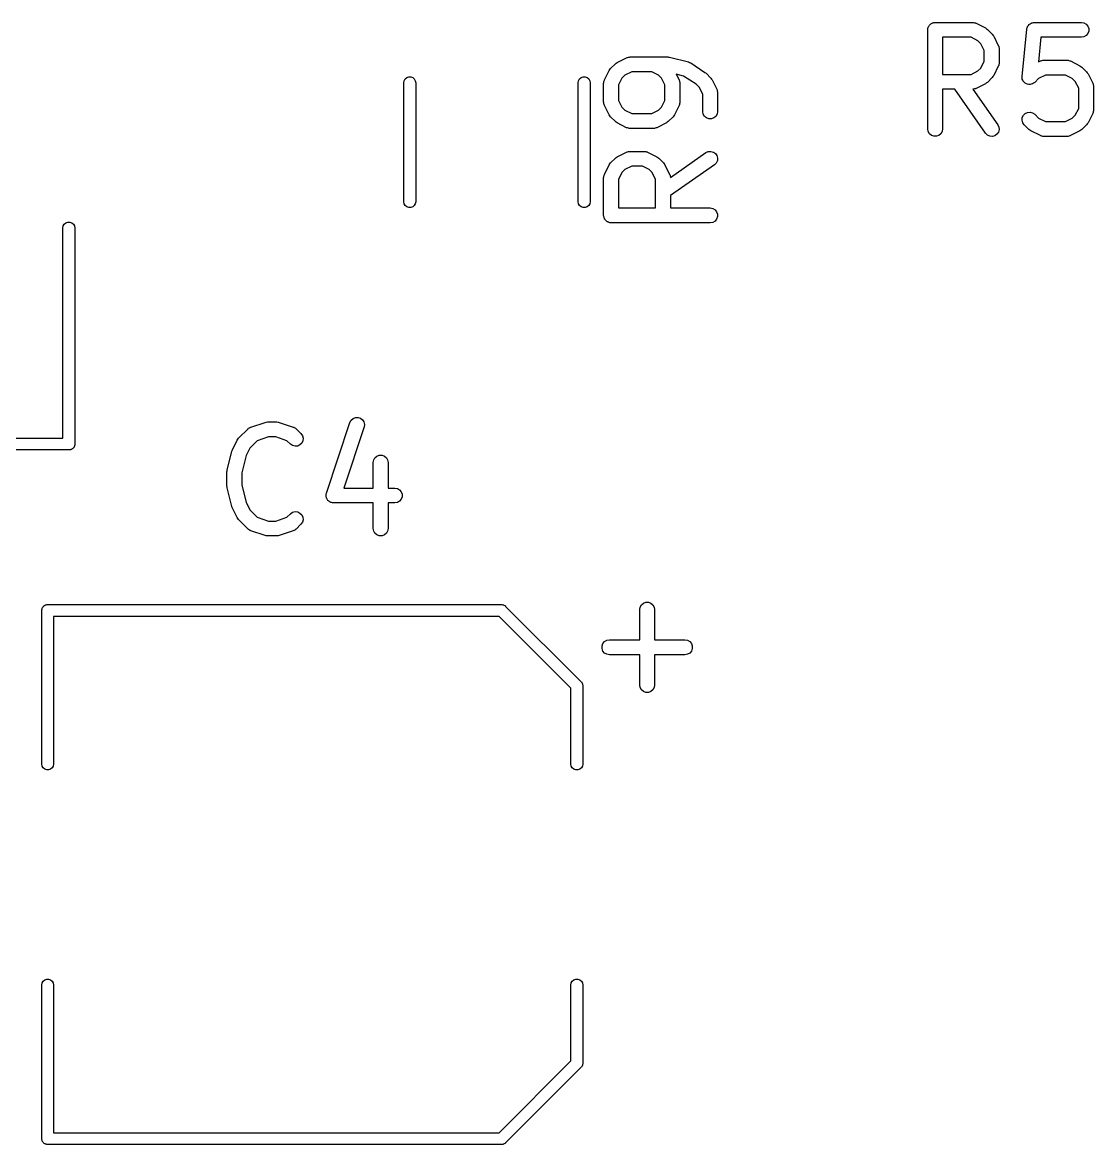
# Model space of a CAD drawing. Extents: x 10 to 287, y -200 to -10.
# Drawn here: x 156.5 to 167.31, y -125.69 to -114.36 of the extents above; entities that cross this region are included whole.
import ezdxf

# ---------------------------------------------------------------- set-up
doc = ezdxf.new("R2010")
doc.units = 0
doc.header["$MEASUREMENT"] = 0
doc.layers.add('BLACK', color=7, linetype='CONTINUOUS')

msp = doc.modelspace()

# ---------------------------------------------------------------- linework, layer by layer
at = {"layer": 'Black'}
for p, q in [((165.659, -114.384), (165.664, -114.379)), ((165.664, -114.379), (165.669, -114.376)), ((165.669, -114.376), (165.674, -114.371)), ((165.674, -114.371), (165.681, -114.369)), ((165.681, -114.369), (165.686, -114.366)), ((165.686, -114.366), (165.693, -114.365)), ((165.693, -114.365), (165.699, -114.363)), ((165.699, -114.363), (165.705, -114.363)), ((165.705, -114.363), (165.712, -114.361)), ((165.712, -114.361), (166.093, -114.361)), ((166.093, -114.361), (166.097, -114.362)), ((166.097, -114.362), (166.101, -114.362)), ((166.101, -114.362), (166.11, -114.364)), ((166.11, -114.364), (166.119, -114.366)), ((166.119, -114.366), (166.122, -114.368)), ((166.122, -114.368), (166.126, -114.369)), ((166.126, -114.369), (166.222, -114.417)), ((166.66, -114.383), (166.662, -114.381)), ((166.662, -114.381), (166.664, -114.379)), ((166.664, -114.379), (166.673, -114.374)), ((166.673, -114.374), (166.681, -114.368)), ((166.681, -114.368), (166.684, -114.367)), ((166.684, -114.367), (166.686, -114.366)), ((166.686, -114.366), (166.696, -114.364)), ((166.696, -114.364), (166.706, -114.362)), ((166.706, -114.362), (166.709, -114.362)), ((166.709, -114.362), (166.712, -114.361)), ((166.712, -114.361), (167.188, -114.361)), ((167.188, -114.361), (167.214, -114.366)), ((167.214, -114.366), (167.236, -114.379)), ((167.236, -114.379), (167.253, -114.399)), ((165.637, -114.436), (165.638, -114.43)), ((165.637, -115.436), (165.637, -114.436)), ((165.638, -114.423), (165.64, -114.417)), ((165.638, -114.43), (165.638, -114.423)), ((165.64, -114.417), (165.641, -114.411)), ((165.641, -114.411), (165.645, -114.405)), ((165.645, -114.405), (165.647, -114.399)), ((165.647, -114.399), (165.651, -114.394)), ((165.651, -114.394), (165.654, -114.388)), ((165.654, -114.388), (165.659, -114.384)), ((166.222, -114.417), (166.231, -114.424)), ((166.231, -114.424), (166.241, -114.431)), ((166.241, -114.431), (166.289, -114.479)), ((166.289, -114.479), (166.296, -114.488)), ((166.296, -114.488), (166.303, -114.498)), ((166.59, -114.905), (166.637, -114.429)), ((166.637, -114.429), (166.638, -114.426)), ((166.638, -114.423), (166.642, -114.414)), ((166.638, -114.426), (166.638, -114.423)), ((166.642, -114.414), (166.644, -114.404)), ((166.644, -114.404), (166.646, -114.402)), ((166.646, -114.402), (166.647, -114.399)), ((166.647, -114.399), (166.654, -114.391)), ((166.654, -114.391), (166.66, -114.383)), ((167.236, -114.494), (167.214, -114.507)), ((167.253, -114.474), (167.236, -114.494)), ((167.253, -114.399), (167.262, -114.423)), ((167.262, -114.449), (167.253, -114.474)), ((167.262, -114.423), (167.262, -114.449)), ((165.787, -114.511), (165.787, -114.885)), ((166.075, -114.511), (165.787, -114.511)), ((166.144, -114.546), (166.075, -114.511)), ((166.174, -114.576), (166.144, -114.546)), ((166.208, -114.645), (166.174, -114.576)), ((166.303, -114.498), (166.35, -114.593)), ((166.35, -114.593), (166.352, -114.597)), ((166.352, -114.597), (166.354, -114.601)), ((166.354, -114.601), (166.355, -114.61)), ((166.78, -114.511), (166.755, -114.76)), ((167.188, -114.511), (166.78, -114.511)), ((167.214, -114.507), (167.188, -114.511)), ((162.504, -114.765), (162.599, -114.717)), ((162.599, -114.717), (162.603, -114.716)), ((162.603, -114.716), (162.607, -114.714)), ((162.607, -114.714), (162.616, -114.712)), ((162.616, -114.712), (162.624, -114.71)), ((162.624, -114.71), (162.629, -114.71)), ((162.629, -114.71), (162.633, -114.709)), ((162.633, -114.709), (163.014, -114.709)), ((163.014, -114.709), (163.023, -114.711)), ((163.023, -114.711), (163.032, -114.712)), ((163.032, -114.712), (163.222, -114.759)), ((166.208, -114.752), (166.208, -114.645)), ((166.355, -114.61), (166.358, -114.618)), ((166.358, -114.618), (166.358, -114.623)), ((166.358, -114.623), (166.358, -114.627)), ((166.358, -114.627), (166.358, -114.77)), ((162.43, -114.836), (162.437, -114.826)), ((162.437, -114.826), (162.485, -114.779)), ((162.485, -114.779), (162.494, -114.772)), ((162.494, -114.772), (162.504, -114.765)), ((163.222, -114.759), (163.234, -114.764)), ((163.234, -114.764), (163.246, -114.769)), ((163.246, -114.769), (163.389, -114.865)), ((166.144, -114.851), (166.174, -114.821)), ((166.174, -114.821), (166.208, -114.752)), ((166.35, -114.803), (166.303, -114.898)), ((166.352, -114.799), (166.35, -114.803)), ((166.354, -114.795), (166.352, -114.799)), ((166.355, -114.787), (166.354, -114.795)), ((166.358, -114.778), (166.355, -114.787)), ((166.358, -114.77), (166.358, -114.774)), ((166.358, -114.774), (166.358, -114.778)), ((166.755, -114.76), (166.774, -114.75)), ((166.774, -114.75), (166.778, -114.749)), ((166.778, -114.749), (166.781, -114.747)), ((166.781, -114.747), (166.79, -114.745)), ((166.79, -114.745), (166.799, -114.743)), ((166.799, -114.743), (166.803, -114.743)), ((166.803, -114.743), (166.807, -114.742)), ((166.807, -114.742), (167.045, -114.742)), ((167.045, -114.742), (167.049, -114.743)), ((167.049, -114.743), (167.054, -114.743)), ((167.054, -114.743), (167.062, -114.745)), ((167.062, -114.745), (167.071, -114.747)), ((167.071, -114.747), (167.075, -114.749)), ((167.075, -114.749), (167.079, -114.75)), ((167.079, -114.75), (167.174, -114.798)), ((167.174, -114.798), (167.184, -114.805)), ((167.184, -114.805), (167.194, -114.812)), ((167.194, -114.812), (167.241, -114.86)), ((160.354, -114.949), (160.364, -114.931)), ((160.364, -114.931), (160.38, -114.918)), ((160.38, -114.918), (160.4, -114.911)), ((160.4, -114.911), (160.42, -114.911)), ((160.42, -114.911), (160.44, -114.918)), ((160.44, -114.918), (160.456, -114.931)), ((160.456, -114.931), (160.466, -114.949)), ((162.114, -114.949), (162.124, -114.931)), ((162.124, -114.931), (162.14, -114.918)), ((162.14, -114.918), (162.16, -114.911)), ((162.16, -114.911), (162.18, -114.911)), ((162.18, -114.911), (162.2, -114.918)), ((162.2, -114.918), (162.216, -114.931)), ((162.216, -114.931), (162.226, -114.949)), ((162.372, -114.949), (162.374, -114.945)), ((162.374, -114.945), (162.375, -114.941)), ((162.375, -114.941), (162.423, -114.846)), ((162.423, -114.846), (162.43, -114.836)), ((162.552, -114.924), (162.517, -114.992)), ((162.582, -114.894), (162.552, -114.924)), ((162.651, -114.859), (162.582, -114.894)), ((162.853, -114.859), (162.651, -114.859)), ((162.922, -114.894), (162.853, -114.859)), ((162.952, -114.924), (162.922, -114.894)), ((162.986, -114.992), (162.952, -114.924)), ((163.173, -114.902), (163.099, -114.883)), ((163.099, -114.883), (163.129, -114.941)), ((163.129, -114.941), (163.13, -114.945)), ((163.13, -114.945), (163.132, -114.949)), ((163.299, -114.985), (163.173, -114.902)), ((163.389, -114.865), (163.394, -114.87)), ((163.394, -114.87), (163.4, -114.874)), ((163.4, -114.874), (163.448, -114.922)), ((163.448, -114.922), (163.455, -114.932)), ((163.455, -114.932), (163.462, -114.941)), ((163.462, -114.941), (163.509, -115.036)), ((165.787, -114.885), (166.075, -114.885)), ((166.075, -114.885), (166.144, -114.851)), ((166.289, -114.918), (166.241, -114.966)), ((166.296, -114.908), (166.289, -114.918)), ((166.303, -114.898), (166.296, -114.908)), ((166.59, -114.906), (166.59, -114.905)), ((166.591, -114.919), (166.59, -114.906)), ((166.59, -114.906), (166.59, -114.906)), ((166.592, -114.931), (166.591, -114.919)), ((166.592, -114.932), (166.592, -114.931)), ((166.597, -114.943), (166.592, -114.932)), ((166.592, -114.932), (166.592, -114.932)), ((166.602, -114.955), (166.597, -114.943)), ((166.756, -114.927), (166.717, -114.966)), ((166.825, -114.892), (166.756, -114.927)), ((167.028, -114.892), (166.825, -114.892)), ((167.096, -114.927), (167.028, -114.892)), ((167.126, -114.957), (167.096, -114.927)), ((167.241, -114.86), (167.248, -114.869)), ((167.248, -114.869), (167.255, -114.879)), ((167.255, -114.879), (167.303, -114.974)), ((160.35, -114.97), (160.354, -114.949)), ((160.35, -116.17), (160.35, -114.97)), ((160.466, -114.949), (160.47, -114.97)), ((160.47, -114.97), (160.47, -116.17)), ((162.11, -114.97), (162.114, -114.949)), ((162.11, -116.17), (162.11, -114.97)), ((162.226, -114.949), (162.23, -114.97)), ((162.23, -114.97), (162.23, -116.17)), ((162.367, -114.975), (162.368, -114.971)), ((162.367, -115.165), (162.367, -114.975)), ((162.368, -114.966), (162.37, -114.958)), ((162.368, -114.971), (162.368, -114.966)), ((162.37, -114.958), (162.372, -114.949)), ((162.517, -114.992), (162.517, -115.148)), ((162.986, -115.148), (162.986, -114.992)), ((163.132, -114.949), (163.133, -114.958)), ((163.133, -114.958), (163.136, -114.966)), ((163.136, -114.966), (163.136, -114.971)), ((163.136, -114.971), (163.136, -114.975)), ((163.136, -114.975), (163.136, -115.165)), ((163.333, -115.019), (163.299, -114.985)), ((163.367, -115.088), (163.333, -115.019)), ((163.509, -115.036), (163.511, -115.041)), ((163.511, -115.041), (163.513, -115.044)), ((163.513, -115.044), (163.514, -115.053)), ((163.514, -115.053), (163.517, -115.061)), ((163.517, -115.061), (163.517, -115.066)), ((165.911, -115.035), (165.787, -115.035)), ((165.787, -115.035), (165.787, -115.436)), ((166.222, -115.479), (165.911, -115.035)), ((166.097, -115.034), (166.094, -115.035)), ((166.094, -115.035), (166.345, -115.393)), ((166.101, -115.035), (166.097, -115.034)), ((166.11, -115.032), (166.101, -115.035)), ((166.119, -115.031), (166.11, -115.032)), ((166.122, -115.029), (166.119, -115.031)), ((166.126, -115.027), (166.122, -115.029)), ((166.222, -114.98), (166.126, -115.027)), ((166.231, -114.972), (166.222, -114.98)), ((166.241, -114.966), (166.231, -114.972)), ((166.603, -114.955), (166.602, -114.955)), ((166.603, -114.956), (166.603, -114.955)), ((166.612, -114.964), (166.603, -114.956)), ((166.621, -114.973), (166.612, -114.964)), ((166.621, -114.974), (166.621, -114.973)), ((166.633, -114.979), (166.621, -114.974)), ((166.621, -114.974), (166.621, -114.974)), ((166.644, -114.985), (166.633, -114.979)), ((166.645, -114.985), (166.644, -114.985)), ((166.644, -114.985), (166.644, -114.985)), ((166.657, -114.986), (166.645, -114.985)), ((166.67, -114.987), (166.657, -114.986)), ((166.671, -114.987), (166.67, -114.987)), ((166.67, -114.987), (166.67, -114.987)), ((166.683, -114.984), (166.671, -114.987)), ((166.695, -114.981), (166.683, -114.984)), ((166.696, -114.981), (166.695, -114.981)), ((166.706, -114.973), (166.696, -114.981)), ((166.696, -114.981), (166.696, -114.981)), ((166.717, -114.966), (166.706, -114.973)), ((166.717, -114.966), (166.717, -114.966)), ((166.717, -114.966), (166.717, -114.966)), ((167.161, -115.026), (167.126, -114.957)), ((167.161, -115.228), (167.161, -115.026)), ((167.303, -114.974), (167.304, -114.978)), ((167.304, -114.978), (167.306, -114.982)), ((167.306, -114.982), (167.308, -114.991)), ((167.308, -114.991), (167.31, -114.999)), ((167.31, -114.999), (167.31, -115.004)), ((167.31, -115.004), (167.311, -115.008)), ((167.311, -115.008), (167.311, -115.246)), ((162.368, -115.169), (162.367, -115.165)), ((162.368, -115.174), (162.368, -115.169)), ((162.37, -115.182), (162.368, -115.174)), ((162.517, -115.148), (162.552, -115.216)), ((162.952, -115.216), (162.986, -115.148)), ((163.136, -115.174), (163.133, -115.182)), ((163.136, -115.165), (163.136, -115.169)), ((163.136, -115.169), (163.136, -115.174)), ((163.367, -115.26), (163.367, -115.088)), ((163.517, -115.066), (163.517, -115.07)), ((163.517, -115.07), (163.517, -115.26)), ((162.372, -115.191), (162.37, -115.182)), ((162.374, -115.195), (162.372, -115.191)), ((162.375, -115.199), (162.374, -115.195)), ((162.423, -115.294), (162.375, -115.199)), ((162.552, -115.216), (162.582, -115.246)), ((162.582, -115.246), (162.651, -115.281)), ((162.651, -115.281), (162.853, -115.281)), ((162.853, -115.281), (162.922, -115.246)), ((162.922, -115.246), (162.952, -115.216)), ((163.129, -115.199), (163.081, -115.294)), ((163.13, -115.195), (163.129, -115.199)), ((163.132, -115.191), (163.13, -115.195)), ((163.133, -115.182), (163.132, -115.191)), ((163.372, -115.286), (163.367, -115.26)), ((163.385, -115.309), (163.372, -115.286)), ((163.513, -115.286), (163.5, -115.309)), ((163.517, -115.26), (163.513, -115.286)), ((166.603, -115.298), (166.621, -115.28)), ((166.621, -115.28), (166.645, -115.269)), ((166.645, -115.269), (166.671, -115.266)), ((166.671, -115.266), (166.696, -115.273)), ((166.696, -115.273), (166.717, -115.288)), ((166.717, -115.288), (166.756, -115.327)), ((167.126, -115.297), (167.161, -115.228)), ((167.303, -115.279), (167.255, -115.375)), ((167.304, -115.275), (167.303, -115.279)), ((167.306, -115.272), (167.304, -115.275)), ((167.308, -115.263), (167.306, -115.272)), ((167.31, -115.254), (167.308, -115.263)), ((167.311, -115.246), (167.31, -115.25)), ((167.31, -115.25), (167.31, -115.254)), ((162.43, -115.304), (162.423, -115.294)), ((162.437, -115.314), (162.43, -115.304)), ((162.485, -115.361), (162.437, -115.314)), ((162.494, -115.368), (162.485, -115.361)), ((162.504, -115.375), (162.494, -115.368)), ((162.599, -115.423), (162.504, -115.375)), ((163, -115.375), (162.904, -115.423)), ((163.009, -115.368), (163, -115.375)), ((163.019, -115.361), (163.009, -115.368)), ((163.067, -115.314), (163.019, -115.361)), ((163.074, -115.304), (163.067, -115.314)), ((163.081, -115.294), (163.074, -115.304)), ((163.405, -115.325), (163.385, -115.309)), ((163.429, -115.334), (163.405, -115.325)), ((163.455, -115.334), (163.429, -115.334)), ((163.48, -115.325), (163.455, -115.334)), ((163.5, -115.309), (163.48, -115.325)), ((166.345, -115.393), (166.356, -115.417)), ((166.59, -115.348), (166.592, -115.322)), ((166.596, -115.373), (166.59, -115.348)), ((166.592, -115.322), (166.603, -115.298)), ((166.611, -115.394), (166.596, -115.373)), ((166.659, -115.442), (166.611, -115.394)), ((166.756, -115.327), (166.825, -115.361)), ((166.825, -115.361), (167.028, -115.361)), ((167.028, -115.361), (167.096, -115.327)), ((167.096, -115.327), (167.126, -115.297)), ((167.241, -115.394), (167.194, -115.442)), ((167.248, -115.384), (167.241, -115.394)), ((167.255, -115.375), (167.248, -115.384)), ((162.603, -115.424), (162.599, -115.423)), ((162.607, -115.426), (162.603, -115.424)), ((162.616, -115.428), (162.607, -115.426)), ((162.624, -115.43), (162.616, -115.428)), ((162.629, -115.43), (162.624, -115.43)), ((162.633, -115.431), (162.629, -115.43)), ((162.871, -115.431), (162.633, -115.431)), ((162.875, -115.43), (162.871, -115.431)), ((162.88, -115.43), (162.875, -115.43)), ((162.888, -115.428), (162.88, -115.43)), ((162.897, -115.426), (162.888, -115.428)), ((162.9, -115.424), (162.897, -115.426)), ((162.904, -115.423), (162.9, -115.424)), ((165.641, -115.462), (165.637, -115.436)), ((165.654, -115.485), (165.641, -115.462)), ((165.674, -115.501), (165.654, -115.485)), ((165.699, -115.51), (165.674, -115.501)), ((165.725, -115.51), (165.699, -115.51)), ((165.749, -115.501), (165.725, -115.51)), ((165.769, -115.485), (165.749, -115.501)), ((165.782, -115.462), (165.769, -115.485)), ((165.787, -115.436), (165.782, -115.462)), ((166.24, -115.498), (166.222, -115.479)), ((166.264, -115.509), (166.24, -115.498)), ((166.29, -115.511), (166.264, -115.509)), ((166.315, -115.504), (166.29, -115.511)), ((166.336, -115.489), (166.315, -115.504)), ((166.351, -115.468), (166.336, -115.489)), ((166.358, -115.443), (166.351, -115.468)), ((166.356, -115.417), (166.358, -115.443)), ((166.669, -115.449), (166.659, -115.442)), ((166.678, -115.456), (166.669, -115.449)), ((166.774, -115.503), (166.678, -115.456)), ((166.778, -115.505), (166.774, -115.503)), ((166.781, -115.507), (166.778, -115.505)), ((166.79, -115.508), (166.781, -115.507)), ((166.799, -115.511), (166.79, -115.508)), ((166.803, -115.511), (166.799, -115.511)), ((166.807, -115.511), (166.803, -115.511)), ((167.045, -115.511), (166.807, -115.511)), ((167.049, -115.511), (167.045, -115.511)), ((167.054, -115.511), (167.049, -115.511)), ((167.062, -115.508), (167.054, -115.511)), ((167.071, -115.507), (167.062, -115.508)), ((167.075, -115.505), (167.071, -115.507)), ((167.079, -115.503), (167.075, -115.505)), ((167.174, -115.456), (167.079, -115.503)), ((167.184, -115.449), (167.174, -115.456)), ((167.194, -115.442), (167.184, -115.449)), ((162.437, -115.779), (162.485, -115.731)), ((162.485, -115.731), (162.494, -115.724)), ((162.494, -115.724), (162.504, -115.717)), ((162.504, -115.717), (162.599, -115.67)), ((162.599, -115.67), (162.603, -115.668)), ((162.603, -115.668), (162.607, -115.666)), ((162.607, -115.666), (162.616, -115.665)), ((162.616, -115.665), (162.624, -115.662)), ((162.624, -115.662), (162.629, -115.662)), ((162.629, -115.662), (162.633, -115.662)), ((162.633, -115.662), (162.776, -115.662)), ((162.776, -115.662), (162.78, -115.662)), ((162.78, -115.662), (162.784, -115.662)), ((162.784, -115.662), (162.793, -115.665)), ((162.793, -115.665), (162.801, -115.666)), ((162.801, -115.666), (162.805, -115.668)), ((162.805, -115.668), (162.809, -115.67)), ((162.809, -115.67), (162.904, -115.717)), ((162.904, -115.717), (162.914, -115.724)), ((162.914, -115.724), (162.924, -115.731)), ((162.924, -115.731), (162.972, -115.779)), ((163.041, -115.926), (163.399, -115.675)), ((163.399, -115.675), (163.423, -115.664)), ((163.423, -115.664), (163.449, -115.662)), ((163.449, -115.662), (163.474, -115.669)), ((163.474, -115.669), (163.495, -115.684)), ((163.495, -115.684), (163.51, -115.705)), ((163.51, -115.705), (163.517, -115.73)), ((163.517, -115.73), (163.515, -115.756)), ((162.375, -115.894), (162.423, -115.798)), ((162.423, -115.798), (162.43, -115.789)), ((162.43, -115.789), (162.437, -115.779)), ((162.582, -115.846), (162.552, -115.876)), ((162.651, -115.812), (162.582, -115.846)), ((162.758, -115.812), (162.651, -115.812)), ((162.827, -115.846), (162.758, -115.812)), ((162.857, -115.876), (162.827, -115.846)), ((162.972, -115.779), (162.978, -115.789)), ((162.978, -115.789), (162.986, -115.798)), ((162.986, -115.798), (163.033, -115.894)), ((163.485, -115.798), (163.041, -116.109)), ((163.504, -115.78), (163.485, -115.798)), ((163.515, -115.756), (163.504, -115.78)), ((162.367, -115.927), (162.368, -115.923)), ((162.367, -116.308), (162.367, -115.927)), ((162.368, -115.919), (162.37, -115.91)), ((162.368, -115.923), (162.368, -115.919)), ((162.37, -115.91), (162.372, -115.901)), ((162.372, -115.901), (162.374, -115.898)), ((162.374, -115.898), (162.375, -115.894)), ((162.552, -115.876), (162.517, -115.945)), ((162.517, -115.945), (162.517, -116.233)), ((162.891, -115.945), (162.857, -115.876)), ((162.891, -116.233), (162.891, -115.945)), ((163.033, -115.894), (163.035, -115.898)), ((163.035, -115.898), (163.037, -115.901)), ((163.037, -115.901), (163.038, -115.91)), ((163.038, -115.91), (163.041, -115.919)), ((163.041, -115.919), (163.04, -115.923)), ((163.04, -115.923), (163.041, -115.926)), ((160.354, -116.191), (160.35, -116.17)), ((160.364, -116.209), (160.354, -116.191)), ((160.466, -116.191), (160.456, -116.209)), ((160.47, -116.17), (160.466, -116.191)), ((162.114, -116.191), (162.11, -116.17)), ((162.124, -116.209), (162.114, -116.191)), ((162.226, -116.191), (162.216, -116.209)), ((162.23, -116.17), (162.226, -116.191)), ((163.041, -116.109), (163.041, -116.233)), ((160.38, -116.222), (160.364, -116.209)), ((160.4, -116.229), (160.38, -116.222)), ((160.42, -116.229), (160.4, -116.229)), ((160.44, -116.222), (160.42, -116.229)), ((160.456, -116.209), (160.44, -116.222)), ((162.14, -116.222), (162.124, -116.209)), ((162.16, -116.229), (162.14, -116.222)), ((162.18, -116.229), (162.16, -116.229)), ((162.2, -116.222), (162.18, -116.229)), ((162.216, -116.209), (162.2, -116.222)), ((162.517, -116.233), (162.891, -116.233)), ((163.041, -116.233), (163.442, -116.233)), ((163.442, -116.233), (163.468, -116.238)), ((163.468, -116.238), (163.491, -116.251)), ((163.491, -116.251), (163.507, -116.271)), ((163.507, -116.271), (163.516, -116.295)), ((163.516, -116.295), (163.516, -116.321)), ((156.91, -116.436), (156.914, -116.415)), ((156.914, -116.415), (156.924, -116.397)), ((156.924, -116.397), (156.94, -116.384)), ((156.94, -116.384), (156.96, -116.377)), ((156.96, -116.377), (156.98, -116.377)), ((156.98, -116.377), (157, -116.384)), ((157, -116.384), (157.016, -116.397)), ((157.016, -116.397), (157.026, -116.415)), ((157.026, -116.415), (157.03, -116.436)), ((162.369, -116.315), (162.367, -116.308)), ((162.369, -116.321), (162.369, -116.315)), ((162.371, -116.327), (162.369, -116.321)), ((162.372, -116.334), (162.371, -116.327)), ((162.375, -116.339), (162.372, -116.334)), ((162.377, -116.346), (162.375, -116.339)), ((162.382, -116.351), (162.377, -116.346)), ((162.385, -116.356), (162.382, -116.351)), ((162.39, -116.361), (162.385, -116.356)), ((162.394, -116.366), (162.39, -116.361)), ((162.4, -116.369), (162.394, -116.366)), ((162.405, -116.373), (162.4, -116.369)), ((162.411, -116.375), (162.405, -116.373)), ((162.417, -116.379), (162.411, -116.375)), ((162.423, -116.38), (162.417, -116.379)), ((162.429, -116.382), (162.423, -116.38)), ((162.436, -116.382), (162.429, -116.382)), ((162.442, -116.383), (162.436, -116.382)), ((163.442, -116.383), (162.442, -116.383)), ((163.468, -116.379), (163.442, -116.383)), ((163.491, -116.366), (163.468, -116.379)), ((163.507, -116.346), (163.491, -116.366)), ((163.516, -116.321), (163.507, -116.346)), ((156.91, -118.556), (156.91, -116.436)), ((157.03, -116.436), (157.03, -118.616)), ((158.781, -118.46), (158.784, -118.457)), ((158.784, -118.457), (158.792, -118.453)), ((158.792, -118.453), (158.799, -118.448)), ((158.799, -118.448), (158.803, -118.447)), ((158.803, -118.447), (158.807, -118.445)), ((158.807, -118.445), (158.95, -118.397)), ((158.95, -118.397), (158.962, -118.395)), ((158.962, -118.395), (158.974, -118.393)), ((158.974, -118.393), (159.069, -118.393)), ((159.069, -118.393), (159.081, -118.395)), ((159.081, -118.395), (159.093, -118.397)), ((159.093, -118.397), (159.235, -118.445)), ((159.235, -118.445), (159.239, -118.447)), ((159.239, -118.447), (159.243, -118.448)), ((159.243, -118.448), (159.251, -118.453)), ((159.251, -118.453), (159.258, -118.457)), ((159.258, -118.457), (159.261, -118.46)), ((159.569, -119.111), (159.807, -118.397)), ((159.95, -118.444), (159.744, -119.06)), ((159.807, -118.397), (159.82, -118.374)), ((159.82, -118.374), (159.839, -118.357)), ((159.839, -118.357), (159.863, -118.347)), ((159.863, -118.347), (159.889, -118.347)), ((159.889, -118.347), (159.914, -118.355)), ((159.914, -118.355), (159.934, -118.371)), ((159.934, -118.371), (159.948, -118.393)), ((159.948, -118.393), (159.953, -118.419)), ((159.953, -118.419), (159.95, -118.444)), ((151.155, -118.556), (156.91, -118.556)), ((158.668, -118.578), (158.676, -118.568)), ((158.676, -118.568), (158.682, -118.558)), ((158.682, -118.558), (158.778, -118.463)), ((158.778, -118.463), (158.781, -118.46)), ((158.986, -118.543), (158.871, -118.582)), ((159.057, -118.543), (158.986, -118.543)), ((159.171, -118.582), (159.057, -118.543)), ((159.261, -118.46), (159.265, -118.463)), ((159.265, -118.463), (159.312, -118.511)), ((159.312, -118.511), (159.327, -118.532)), ((159.327, -118.532), (159.334, -118.557)), ((159.334, -118.557), (159.332, -118.583)), ((156.97, -118.676), (151.13, -118.676)), ((156.975, -118.675), (156.97, -118.676)), ((156.98, -118.675), (156.975, -118.675)), ((156.985, -118.673), (156.98, -118.675)), ((156.991, -118.672), (156.985, -118.673)), ((156.995, -118.67), (156.991, -118.672)), ((157, -118.668), (156.995, -118.67)), ((157.004, -118.665), (157, -118.668)), ((157.009, -118.662), (157.004, -118.665)), ((157.012, -118.658), (157.009, -118.662)), ((157.016, -118.655), (157.012, -118.658)), ((157.019, -118.65), (157.016, -118.655)), ((157.022, -118.646), (157.019, -118.65)), ((157.024, -118.641), (157.022, -118.646)), ((157.026, -118.637), (157.024, -118.641)), ((157.027, -118.631), (157.026, -118.637)), ((157.029, -118.626), (157.027, -118.631)), ((157.03, -118.616), (157.029, -118.621)), ((157.029, -118.621), (157.029, -118.626)), ((158.615, -118.688), (158.618, -118.681)), ((158.618, -118.681), (158.621, -118.673)), ((158.621, -118.673), (158.668, -118.578)), ((158.797, -118.656), (158.759, -118.733)), ((158.871, -118.582), (158.797, -118.656)), ((159.206, -118.617), (159.171, -118.582)), ((159.228, -118.632), (159.206, -118.617)), ((159.253, -118.638), (159.228, -118.632)), ((159.279, -118.636), (159.253, -118.638)), ((159.302, -118.625), (159.279, -118.636)), ((159.321, -118.607), (159.302, -118.625)), ((159.332, -118.583), (159.321, -118.607)), ((158.568, -118.879), (158.615, -118.688)), ((158.759, -118.733), (158.715, -118.906)), ((160.041, -118.802), (160.046, -118.776)), ((160.046, -118.776), (160.059, -118.754)), ((160.059, -118.754), (160.079, -118.737)), ((160.079, -118.737), (160.103, -118.728)), ((160.103, -118.728), (160.13, -118.728)), ((160.13, -118.728), (160.154, -118.737)), ((160.154, -118.737), (160.174, -118.754)), ((160.174, -118.754), (160.187, -118.776)), ((160.187, -118.776), (160.191, -118.802)), ((158.565, -118.897), (158.567, -118.888)), ((158.565, -119.04), (158.565, -118.897)), ((158.567, -118.888), (158.568, -118.879)), ((158.715, -118.906), (158.715, -119.031)), ((160.041, -119.06), (160.041, -118.802)), ((160.191, -118.802), (160.191, -119.06)), ((158.567, -119.049), (158.565, -119.04)), ((158.568, -119.058), (158.567, -119.049)), ((158.615, -119.248), (158.568, -119.058)), ((158.715, -119.031), (158.759, -119.204)), ((159.565, -119.137), (159.566, -119.13)), ((159.566, -119.143), (159.565, -119.137)), ((159.566, -119.122), (159.568, -119.117)), ((159.566, -119.13), (159.566, -119.122)), ((159.568, -119.117), (159.569, -119.111)), ((159.744, -119.06), (160.041, -119.06)), ((160.191, -119.06), (160.259, -119.06)), ((160.259, -119.06), (160.285, -119.065)), ((160.285, -119.065), (160.308, -119.078)), ((160.308, -119.078), (160.324, -119.098)), ((160.324, -119.098), (160.333, -119.122)), ((160.333, -119.122), (160.333, -119.148)), ((158.618, -119.256), (158.615, -119.248)), ((158.759, -119.204), (158.797, -119.281)), ((159.566, -119.148), (159.566, -119.143)), ((159.569, -119.155), (159.566, -119.148)), ((159.571, -119.163), (159.569, -119.155)), ((159.573, -119.167), (159.571, -119.163)), ((159.575, -119.173), (159.573, -119.167)), ((159.58, -119.178), (159.575, -119.173)), ((159.584, -119.185), (159.58, -119.178)), ((159.589, -119.188), (159.584, -119.185)), ((159.592, -119.193), (159.589, -119.188)), ((159.599, -119.196), (159.592, -119.193)), ((159.605, -119.201), (159.599, -119.196)), ((159.61, -119.203), (159.605, -119.201)), ((159.615, -119.206), (159.61, -119.203)), ((159.622, -119.207), (159.615, -119.206)), ((159.629, -119.209), (159.622, -119.207)), ((159.635, -119.209), (159.629, -119.209)), ((159.64, -119.21), (159.635, -119.209)), ((160.041, -119.21), (159.64, -119.21)), ((160.041, -119.468), (160.041, -119.21)), ((160.259, -119.21), (160.191, -119.21)), ((160.191, -119.21), (160.191, -119.468)), ((160.285, -119.206), (160.259, -119.21)), ((160.308, -119.193), (160.285, -119.206)), ((160.324, -119.173), (160.308, -119.193)), ((160.333, -119.148), (160.324, -119.173)), ((158.621, -119.264), (158.618, -119.256)), ((158.668, -119.359), (158.621, -119.264)), ((158.676, -119.369), (158.668, -119.359)), ((158.797, -119.281), (158.871, -119.355)), ((158.871, -119.355), (158.986, -119.393)), ((159.057, -119.393), (159.171, -119.355)), ((159.171, -119.355), (159.206, -119.32)), ((159.206, -119.32), (159.228, -119.305)), ((159.228, -119.305), (159.253, -119.298)), ((159.253, -119.298), (159.279, -119.301)), ((159.279, -119.301), (159.302, -119.312)), ((159.302, -119.312), (159.321, -119.33)), ((159.321, -119.33), (159.332, -119.354)), ((159.332, -119.354), (159.334, -119.38)), ((158.682, -119.379), (158.676, -119.369)), ((158.778, -119.474), (158.682, -119.379)), ((158.781, -119.476), (158.778, -119.474)), ((158.784, -119.48), (158.781, -119.476)), ((158.986, -119.393), (159.057, -119.393)), ((159.261, -119.476), (159.258, -119.48)), ((159.265, -119.474), (159.261, -119.476)), ((159.312, -119.426), (159.265, -119.474)), ((159.327, -119.405), (159.312, -119.426)), ((159.334, -119.38), (159.327, -119.405)), ((160.046, -119.494), (160.041, -119.468)), ((160.191, -119.468), (160.187, -119.494)), ((158.792, -119.484), (158.784, -119.48)), ((158.799, -119.489), (158.792, -119.484)), ((158.803, -119.49), (158.799, -119.489)), ((158.807, -119.492), (158.803, -119.49)), ((158.95, -119.54), (158.807, -119.492)), ((158.962, -119.541), (158.95, -119.54)), ((158.974, -119.543), (158.962, -119.541)), ((159.069, -119.543), (158.974, -119.543)), ((159.081, -119.541), (159.069, -119.543)), ((159.093, -119.54), (159.081, -119.541)), ((159.235, -119.492), (159.093, -119.54)), ((159.239, -119.49), (159.235, -119.492)), ((159.243, -119.489), (159.239, -119.49)), ((159.251, -119.484), (159.243, -119.489)), ((159.258, -119.48), (159.251, -119.484)), ((160.059, -119.517), (160.046, -119.494)), ((160.079, -119.533), (160.059, -119.517)), ((160.103, -119.542), (160.079, -119.533)), ((160.13, -119.542), (160.103, -119.542)), ((160.154, -119.533), (160.13, -119.542)), ((160.174, -119.517), (160.154, -119.533)), ((160.187, -119.494), (160.174, -119.517)), ((156.7, -120.275), (156.702, -120.271)), ((156.702, -120.271), (156.704, -120.266)), ((156.704, -120.266), (156.707, -120.262)), ((156.707, -120.262), (156.71, -120.257)), ((156.71, -120.257), (156.714, -120.254)), ((156.714, -120.254), (156.717, -120.25)), ((156.717, -120.25), (156.722, -120.247)), ((156.722, -120.247), (156.726, -120.244)), ((156.726, -120.244), (156.731, -120.242)), ((156.731, -120.242), (156.735, -120.24)), ((156.735, -120.24), (156.741, -120.239)), ((156.741, -120.239), (156.746, -120.237)), ((156.746, -120.237), (156.751, -120.237)), ((156.751, -120.237), (156.756, -120.236)), ((156.756, -120.236), (161.336, -120.236)), ((161.336, -120.236), (161.339, -120.236)), ((161.339, -120.236), (161.341, -120.236)), ((161.341, -120.236), (161.349, -120.238)), ((161.349, -120.238), (161.357, -120.24)), ((161.357, -120.24), (161.359, -120.241)), ((161.359, -120.241), (161.361, -120.242)), ((161.361, -120.242), (161.368, -120.246)), ((161.368, -120.246), (161.375, -120.25)), ((161.375, -120.25), (161.376, -120.252)), ((161.376, -120.252), (161.378, -120.254)), ((161.378, -120.254), (162.138, -121.014)), ((162.731, -120.286), (162.736, -120.261)), ((162.736, -120.261), (162.749, -120.238)), ((162.749, -120.238), (162.769, -120.222)), ((162.769, -120.222), (162.793, -120.213)), ((162.793, -120.213), (162.819, -120.213)), ((162.819, -120.213), (162.844, -120.222)), ((162.844, -120.222), (162.863, -120.238)), ((162.863, -120.238), (162.876, -120.261)), ((162.876, -120.261), (162.881, -120.286)), ((156.696, -120.296), (156.697, -120.291)), ((156.696, -121.846), (156.696, -120.296)), ((156.697, -120.286), (156.699, -120.281)), ((156.697, -120.291), (156.697, -120.286)), ((156.699, -120.281), (156.7, -120.275)), ((161.311, -120.356), (156.816, -120.356)), ((156.816, -120.356), (156.816, -121.846)), ((162.036, -121.081), (161.311, -120.356)), ((162.731, -120.592), (162.731, -120.286)), ((162.881, -120.286), (162.881, -120.592)), ((162.36, -120.63), (162.377, -120.61)), ((162.377, -120.61), (162.399, -120.597)), ((162.399, -120.597), (162.425, -120.592)), ((162.425, -120.592), (162.731, -120.592)), ((162.881, -120.592), (163.187, -120.592)), ((163.187, -120.592), (163.213, -120.597)), ((163.213, -120.597), (163.235, -120.61)), ((163.235, -120.61), (163.252, -120.63)), ((162.351, -120.654), (162.36, -120.63)), ((162.351, -120.68), (162.351, -120.654)), ((162.36, -120.705), (162.351, -120.68)), ((162.377, -120.725), (162.36, -120.705)), ((163.252, -120.705), (163.235, -120.725)), ((163.252, -120.63), (163.261, -120.654)), ((163.261, -120.68), (163.252, -120.705)), ((163.261, -120.654), (163.261, -120.68)), ((162.399, -120.738), (162.377, -120.725)), ((162.425, -120.742), (162.399, -120.738)), ((162.731, -120.742), (162.425, -120.742)), ((162.731, -121.048), (162.731, -120.742)), ((163.187, -120.742), (162.881, -120.742)), ((162.881, -120.742), (162.881, -121.048)), ((163.213, -120.738), (163.187, -120.742)), ((163.235, -120.725), (163.213, -120.738)), ((162.138, -121.014), (162.14, -121.016)), ((162.14, -121.016), (162.142, -121.017)), ((162.142, -121.017), (162.146, -121.024)), ((162.146, -121.024), (162.15, -121.031)), ((162.15, -121.031), (162.151, -121.033)), ((162.151, -121.033), (162.152, -121.035)), ((162.152, -121.035), (162.154, -121.043)), ((162.154, -121.043), (162.156, -121.051)), ((162.156, -121.051), (162.156, -121.053)), ((162.156, -121.053), (162.156, -121.056)), ((162.156, -121.056), (162.156, -121.846)), ((162.736, -121.074), (162.731, -121.048)), ((162.881, -121.048), (162.876, -121.074)), ((162.036, -121.846), (162.036, -121.081)), ((162.749, -121.097), (162.736, -121.074)), ((162.769, -121.113), (162.749, -121.097)), ((162.793, -121.122), (162.769, -121.113)), ((162.819, -121.122), (162.793, -121.122)), ((162.844, -121.113), (162.819, -121.122)), ((162.863, -121.097), (162.844, -121.113)), ((162.876, -121.074), (162.863, -121.097)), ((156.7, -121.867), (156.696, -121.846)), ((156.816, -121.846), (156.812, -121.867)), ((162.04, -121.867), (162.036, -121.846)), ((162.156, -121.846), (162.152, -121.867)), ((156.71, -121.885), (156.7, -121.867)), ((156.726, -121.898), (156.71, -121.885)), ((156.746, -121.905), (156.726, -121.898)), ((156.766, -121.905), (156.746, -121.905)), ((156.786, -121.898), (156.766, -121.905)), ((156.802, -121.885), (156.786, -121.898)), ((156.812, -121.867), (156.802, -121.885)), ((162.05, -121.885), (162.04, -121.867)), ((162.066, -121.898), (162.05, -121.885)), ((162.086, -121.905), (162.066, -121.898)), ((162.106, -121.905), (162.086, -121.905)), ((162.126, -121.898), (162.106, -121.905)), ((162.142, -121.885), (162.126, -121.898)), ((162.152, -121.867), (162.142, -121.885)), ((156.696, -124.076), (156.7, -124.055)), ((156.696, -125.626), (156.696, -124.076)), ((156.7, -124.055), (156.71, -124.037)), ((156.71, -124.037), (156.726, -124.024)), ((156.726, -124.024), (156.746, -124.017)), ((156.746, -124.017), (156.766, -124.017)), ((156.766, -124.017), (156.786, -124.024)), ((156.786, -124.024), (156.802, -124.037)), ((156.802, -124.037), (156.812, -124.055)), ((156.812, -124.055), (156.816, -124.076)), ((156.816, -124.076), (156.816, -125.566)), ((162.036, -124.076), (162.04, -124.055)), ((162.036, -124.841), (162.036, -124.076)), ((162.04, -124.055), (162.05, -124.037)), ((162.05, -124.037), (162.066, -124.024)), ((162.066, -124.024), (162.086, -124.017)), ((162.086, -124.017), (162.106, -124.017)), ((162.106, -124.017), (162.126, -124.024)), ((162.126, -124.024), (162.142, -124.037)), ((162.142, -124.037), (162.152, -124.055)), ((162.152, -124.055), (162.156, -124.076)), ((162.156, -124.076), (162.156, -124.866)), ((161.311, -125.566), (162.036, -124.841)), ((162.138, -124.908), (161.378, -125.668)), ((162.14, -124.906), (162.138, -124.908)), ((162.142, -124.905), (162.14, -124.906)), ((162.146, -124.898), (162.142, -124.905)), ((162.15, -124.891), (162.146, -124.898)), ((162.151, -124.889), (162.15, -124.891)), ((162.152, -124.887), (162.151, -124.889)), ((162.154, -124.879), (162.152, -124.887)), ((162.156, -124.871), (162.154, -124.879)), ((162.156, -124.866), (162.156, -124.869)), ((162.156, -124.869), (162.156, -124.871)), ((156.816, -125.566), (161.311, -125.566)), ((156.697, -125.631), (156.696, -125.626)), ((156.697, -125.636), (156.697, -125.631)), ((156.699, -125.641), (156.697, -125.636)), ((156.7, -125.647), (156.699, -125.641)), ((156.702, -125.651), (156.7, -125.647)), ((156.704, -125.656), (156.702, -125.651)), ((156.707, -125.66), (156.704, -125.656)), ((156.71, -125.665), (156.707, -125.66)), ((156.714, -125.668), (156.71, -125.665)), ((156.717, -125.672), (156.714, -125.668)), ((156.722, -125.675), (156.717, -125.672)), ((156.726, -125.678), (156.722, -125.675)), ((156.731, -125.68), (156.726, -125.678)), ((156.735, -125.682), (156.731, -125.68)), ((156.741, -125.683), (156.735, -125.682)), ((156.746, -125.685), (156.741, -125.683)), ((156.751, -125.685), (156.746, -125.685)), ((156.756, -125.686), (156.751, -125.685)), ((161.336, -125.686), (156.756, -125.686)), ((161.339, -125.686), (161.336, -125.686)), ((161.341, -125.686), (161.339, -125.686)), ((161.349, -125.684), (161.341, -125.686)), ((161.357, -125.682), (161.349, -125.684)), ((161.359, -125.681), (161.357, -125.682)), ((161.361, -125.68), (161.359, -125.681)), ((161.368, -125.676), (161.361, -125.68)), ((161.375, -125.672), (161.368, -125.676)), ((161.376, -125.67), (161.375, -125.672)), ((161.378, -125.668), (161.376, -125.67))]:
    msp.add_line(p, q, dxfattribs=at)

doc.saveas('drawing.dxf')
